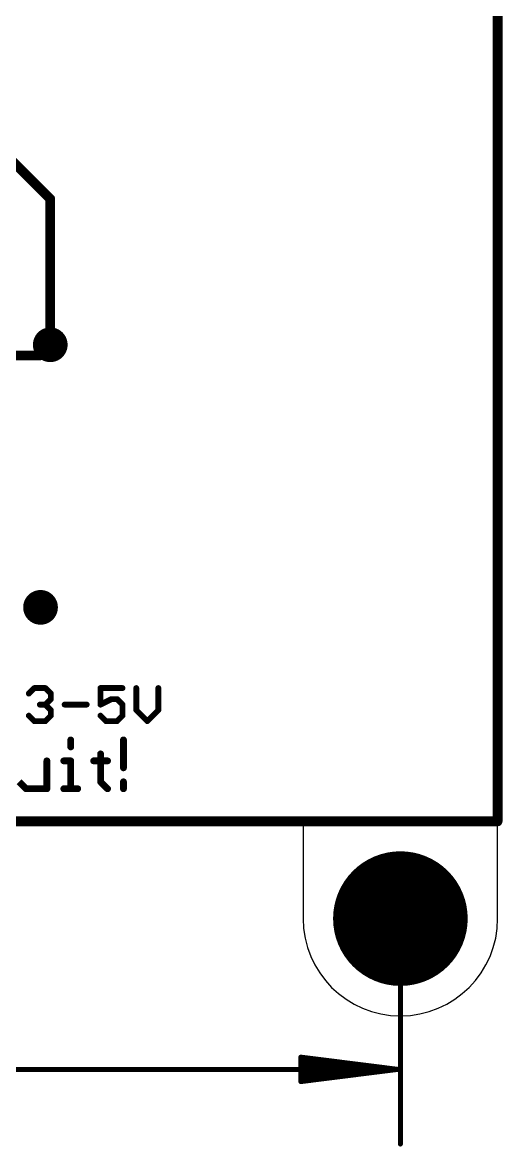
# Model space of a CAD drawing. Extents: x -11.1 to 62.6, y -8.5 to 38.4.
# Drawn here: x 44.74 to 57.28, y -8.49 to 20.86 of the extents above; entities that cross this region are included whole.
import ezdxf

# ---------------------------------------------------------------- set-up
doc = ezdxf.new("R2010")
doc.units = 0
for name, color, linetype in [('1', 12, 'CONTINUOUS'), ('16', 5, 'CONTINUOUS'), ('17', 110, 'CONTINUOUS'), ('18', 110, 'CONTINUOUS'), ('20', 53, 'CONTINUOUS'), ('21', 40, 'CONTINUOUS'), ('47', 253, 'CONTINUOUS')]:
    doc.layers.add(name, color=color, linetype=linetype)

# ---------------------------------------------------------------- blocks, each defined once
blk = doc.blocks.new('ROUNDP')
at = {"const_width": 0.5}
blk.add_lwpolyline([(0, -0.25, 1), (0, 0.25, 1), (0, -0.25)], format="xyb", dxfattribs=at)
blk = doc.blocks.new('ROUNDV')
at = {"const_width": 0.5}
blk.add_lwpolyline([(0, -0.25, 1), (0, 0.25, 1), (0, -0.25)], format="xyb", dxfattribs=at)

msp = doc.modelspace()

# ---------------------------------------------------------------- linework, layer by layer
at = {"layer": '1', "const_width": 0.254}
for points in [[(57.15, 26.416), (57.15, 0)], [(45.466, 12.446), (45.186, 12.166)], [(45.186, 12.166), (41.7798, 12.166)], [(57.15, 0), (0, 0)]]:
    msp.add_lwpolyline(points, dxfattribs=at)
at = {"layer": '1', "const_width": 0.127}
for points in [[(45.5109, 12.4011, 1), (45.4211, 12.4909)], [(45.1411, 12.2109, 1), (45.2309, 12.1211)], [(45.186, 12.1025, 1), (45.186, 12.2295)], [(57.0865, 0, 1), (57.2135, 0)], [(57.15, -0.0635, 1), (57.15, 0.0635)]]:
    msp.add_lwpolyline(points, format="xyb", dxfattribs=at)
at = {"layer": '16', "const_width": 0.254}
for points in [[(57.15, 26.416), (57.15, 0)], [(38.1, 23.622), (45.466, 16.256)], [(45.466, 16.256), (45.466, 12.446)], [(57.15, 0), (0, 0)]]:
    msp.add_lwpolyline(points, dxfattribs=at)
at = {"layer": '16', "const_width": 0.127}
for points in [[(45.5295, 16.256, 1), (45.4025, 16.256)], [(45.4211, 16.2111, 1), (45.5109, 16.3009)], [(45.4025, 12.446, 1), (45.5295, 12.446)], [(57.0865, 0, 1), (57.2135, 0)], [(57.15, -0.0635, 1), (57.15, 0.0635)]]:
    msp.add_lwpolyline(points, format="xyb", dxfattribs=at)
at = {"layer": '20'}
for p, q in [((57.15, -2.54), (57.15, 29.21)), ((5.08, 0), (52.07, 0)), ((52.07, 0), (52.07, -2.54))]:
    msp.add_line(p, q, dxfattribs=at)
for start, end in [(180, 270), (270, 0)]:
    msp.add_arc((54.61, -2.54), 2.54, start, end, dxfattribs=at)
at = {"layer": '21'}
for points, const_width in [([(44.9059, 3.3365), (45.0499, 3.4805)], 0.1524), ([(45.0499, 3.4805), (45.338, 3.4805)], 0.1524), ([(45.338, 3.4805), (45.4821, 3.3365)], 0.1524), ([(47.3531, 3.4805), (46.7769, 3.4805)], 0.1524), ([(46.7769, 3.4805), (46.7769, 3.0484)], 0.1524), ([(47.7124, 3.4805), (47.7124, 2.9043)], 0.1524), ([(48.2886, 2.9043), (48.2886, 3.4805)], 0.1524), ([(45.4821, 3.1924), (45.338, 3.0484)], 0.1524), ([(45.4821, 3.3365), (45.4821, 3.1924)], 0.1524), ([(46.7769, 3.0484), (47.065, 3.1924)], 0.1524), ([(47.065, 3.1924), (47.2091, 3.1924)], 0.1524), ([(47.2091, 3.1924), (47.3531, 3.0484)], 0.1524), ([(45.338, 3.0484), (45.194, 3.0484)], 0.1524), ([(45.338, 3.0484), (45.4821, 2.9043)], 0.1524), ([(45.4821, 2.9043), (45.4821, 2.7603)], 0.1524), ([(45.8414, 3.0484), (46.4176, 3.0484)], 0.1524), ([(47.3531, 3.0484), (47.3531, 2.7603)], 0.1524), ([(47.7124, 2.9043), (48.0005, 2.6162)], 0.1524), ([(48.0005, 2.6162), (48.2886, 2.9043)], 0.1524), ([(45.0499, 2.6162), (44.9059, 2.7603)], 0.1524), ([(45.338, 2.6162), (45.0499, 2.6162)], 0.1524), ([(45.4821, 2.7603), (45.338, 2.6162)], 0.1524), ([(46.921, 2.6162), (46.7769, 2.7603)], 0.1524), ([(47.2091, 2.6162), (46.921, 2.6162)], 0.1524), ([(47.3531, 2.7603), (47.2091, 2.6162)], 0.1524), ([(46.0011, 2.1262), (46.0011, 1.944)], 0.1778), ([(47.3781, 2.1262), (47.3781, 1.3975)], 0.1778), ([(46.7807, 1.7618), (46.7807, 1.0331)], 0.1778), ([(45.3782, 0.8509), (45.3782, 1.5797)], 0.1778), ([(45.8189, 1.5797), (46.0011, 1.5797)], 0.1778), ([(46.0011, 1.5797), (46.0011, 0.8509)], 0.1778), ([(46.5985, 1.5797), (46.9628, 1.5797)], 0.1778), ([(44.6495, 1.0331), (44.8317, 0.8509)], 0.1778), ([(44.8317, 0.8509), (45.3782, 0.8509)], 0.1778), ([(45.8189, 0.8509), (46.1832, 0.8509)], 0.1778), ([(46.7807, 1.0331), (46.9628, 0.8509)], 0.1778), ([(47.3781, 1.0331), (47.3781, 0.8509)], 0.1778)]:
    msp.add_lwpolyline(points, dxfattribs=dict(at, const_width=const_width))
for points, const_width in [([(45.0499, 3.5186, 1), (45.0499, 3.4424)], 0.0762), ([(45.0769, 3.4536, 1), (45.023, 3.5075)], 0.0762), ([(45.365, 3.5075, 1), (45.3111, 3.4536)], 0.0762), ([(45.338, 3.4424, 1), (45.338, 3.5186)], 0.0762), ([(46.7769, 3.5186, 1), (46.7769, 3.4424)], 0.0762), ([(46.815, 3.4805, 1), (46.7388, 3.4805)], 0.0762), ([(47.3531, 3.4424, 1), (47.3531, 3.5186)], 0.0762), ([(47.7505, 3.4805, 1), (47.6743, 3.4805)], 0.0762), ([(48.3267, 3.4805, 1), (48.2505, 3.4805)], 0.0762), ([(44.8789, 3.3634, 1), (44.9328, 3.3095)], 0.0762), ([(45.5202, 3.3365, 1), (45.444, 3.3365)], 0.0762), ([(45.444, 3.1924, 1), (45.5202, 3.1924)], 0.0762), ([(45.4551, 3.3095, 1), (45.509, 3.3634)], 0.0762), ([(45.509, 3.1655, 1), (45.4551, 3.2194)], 0.0762), ([(47.065, 3.2305, 1), (47.065, 3.1543)], 0.0762), ([(47.082, 3.1583, 1), (47.048, 3.2265)], 0.0762), ([(47.236, 3.2194, 1), (47.1821, 3.1655)], 0.0762), ([(47.2091, 3.1543, 1), (47.2091, 3.2305)], 0.0762), ([(45.194, 3.0865, 1), (45.194, 3.0103)], 0.0762), ([(45.365, 3.0753, 1), (45.3111, 3.0214)], 0.0762), ([(45.3111, 3.0753, 1), (45.365, 3.0214)], 0.0762), ([(45.338, 3.0103, 1), (45.338, 3.0865)], 0.0762), ([(45.5202, 2.9043, 1), (45.444, 2.9043)], 0.0762), ([(45.4551, 2.8774, 1), (45.509, 2.9313)], 0.0762), ([(45.8414, 3.0865, 1), (45.8414, 3.0103)], 0.0762), ([(46.4176, 3.0103, 1), (46.4176, 3.0865)], 0.0762), ([(46.7599, 3.0824, 1), (46.7939, 3.0143)], 0.0762), ([(46.7388, 3.0484, 1), (46.815, 3.0484)], 0.0762), ([(47.3912, 3.0484, 1), (47.315, 3.0484)], 0.0762), ([(47.3262, 3.0214, 1), (47.3801, 3.0753)], 0.0762), ([(47.7394, 2.9313, 1), (47.6855, 2.8774)], 0.0762), ([(47.6743, 2.9043, 1), (47.7505, 2.9043)], 0.0762), ([(48.2505, 2.9043, 1), (48.3267, 2.9043)], 0.0762), ([(48.3156, 2.8774, 1), (48.2617, 2.9313)], 0.0762), ([(44.9328, 2.7872, 1), (44.8789, 2.7333)], 0.0762), ([(45.0499, 2.6543, 1), (45.0499, 2.5781)], 0.0762), ([(45.023, 2.5893, 1), (45.0769, 2.6431)], 0.0762), ([(45.3111, 2.6431, 1), (45.365, 2.5893)], 0.0762), ([(45.338, 2.5781, 1), (45.338, 2.6543)], 0.0762), ([(45.444, 2.7603, 1), (45.5202, 2.7603)], 0.0762), ([(45.509, 2.7333, 1), (45.4551, 2.7872)], 0.0762), ([(46.8038, 2.7872, 1), (46.75, 2.7333)], 0.0762), ([(46.921, 2.6543, 1), (46.921, 2.5781)], 0.0762), ([(46.894, 2.5893, 1), (46.9479, 2.6431)], 0.0762), ([(47.1821, 2.6431, 1), (47.236, 2.5893)], 0.0762), ([(47.2091, 2.5781, 1), (47.2091, 2.6543)], 0.0762), ([(47.315, 2.7603, 1), (47.3912, 2.7603)], 0.0762), ([(47.3801, 2.7333, 1), (47.3262, 2.7872)], 0.0762), ([(47.9736, 2.6431, 1), (48.0275, 2.5893)], 0.0762), ([(47.9736, 2.5893, 1), (48.0275, 2.6431)], 0.0762), ([(46.0455, 2.1262, 1), (45.9566, 2.1262)], 0.0889), ([(47.4225, 2.1262, 1), (47.3336, 2.1262)], 0.0889), ([(45.9566, 1.944, 1), (46.0455, 1.944)], 0.0889), ([(46.8251, 1.7618, 1), (46.7362, 1.7618)], 0.0889), ([(45.4227, 1.5797, 1), (45.3338, 1.5797)], 0.0889), ([(45.8189, 1.6241, 1), (45.8189, 1.5352)], 0.0889), ([(46.0455, 1.5797, 1), (45.9566, 1.5797)], 0.0889), ([(46.0011, 1.5352, 1), (46.0011, 1.6241)], 0.0889), ([(46.5985, 1.6241, 1), (46.5985, 1.5352)], 0.0889), ([(46.9628, 1.5352, 1), (46.9628, 1.6241)], 0.0889), ([(47.3336, 1.3975, 1), (47.4225, 1.3975)], 0.0889), ([(44.8317, 0.8953, 1), (44.8317, 0.8065)], 0.0889), ([(44.8002, 0.8195, 1), (44.8631, 0.8823)], 0.0889), ([(45.3338, 0.8509, 1), (45.4227, 0.8509)], 0.0889), ([(45.3782, 0.8065, 1), (45.3782, 0.8953)], 0.0889), ([(45.8189, 0.8953, 1), (45.8189, 0.8065)], 0.0889), ([(45.9566, 0.8509, 1), (46.0455, 0.8509)], 0.0889), ([(46.1832, 0.8065, 1), (46.1832, 0.8953)], 0.0889), ([(46.7362, 1.0331, 1), (46.8251, 1.0331)], 0.0889), ([(46.8121, 1.0645, 1), (46.7492, 1.0017)], 0.0889), ([(46.9314, 0.8195, 1), (46.9943, 0.8823)], 0.0889), ([(47.4225, 1.0331, 1), (47.3336, 1.0331)], 0.0889), ([(47.3336, 0.8509, 1), (47.4225, 0.8509)], 0.0889)]:
    msp.add_lwpolyline(points, format="xyb", dxfattribs=dict(at, const_width=const_width))
at = {"layer": '47', "const_width": 0.13}
for points in [[(54.61, -2.54), (54.61, -8.427)], [(54.545, -6.477), (52.01, -6.1578)], [(52.01, -6.1578), (52.01, -6.7962)], [(54.545, -6.477), (52.01, -6.217)], [(2.605, -6.477), (54.545, -6.477)], [(54.545, -6.477), (52.01, -6.347)], [(52.01, -6.7962), (54.545, -6.477)], [(52.01, -6.607), (54.545, -6.477)], [(52.01, -6.737), (54.545, -6.477)]]:
    msp.add_lwpolyline(points, dxfattribs=at)
at = {"layer": '47', "const_width": 0.065}
for points in [[(54.6425, -2.54, 1), (54.5775, -2.54)], [(52.0141, -6.1255, 1), (52.0059, -6.19)], [(52.0425, -6.1578, 1), (51.9775, -6.1578)], [(52.0133, -6.1847, 1), (52.0067, -6.2493)], [(52.0117, -6.3145, 1), (52.0083, -6.3795)], [(54.5491, -6.5092, 1), (54.5409, -6.4448)], [(54.5409, -6.5092, 1), (54.5491, -6.4448)], [(54.5483, -6.5093, 1), (54.5417, -6.4447)], [(54.5417, -6.5093, 1), (54.5483, -6.4447)], [(54.5433, -6.5095, 1), (54.5467, -6.4445)], [(54.5467, -6.5095, 1), (54.5433, -6.4445)], [(54.545, -6.5095, 1), (54.545, -6.4445)], [(52.0083, -6.5745, 1), (52.0117, -6.6395)], [(52.0067, -6.7047, 1), (52.0133, -6.7693)], [(52.0059, -6.764, 1), (52.0141, -6.8285)], [(51.9775, -6.7962, 1), (52.0425, -6.7962)], [(54.5775, -8.427, 1), (54.6425, -8.427)]]:
    msp.add_lwpolyline(points, format="xyb", dxfattribs=at)

# ---------------------------------------------------------------- block references
at = {"layer": '17', "xscale": 3.516, "yscale": 3.516, "rotation": 180}
msp.add_blockref('ROUNDP', (54.61, -2.54), dxfattribs=at)
msp.add_blockref('ROUNDP', (54.61, -2.54), dxfattribs=at)
at = {"layer": '18', "xscale": 0.9064, "yscale": 0.9064}
for p in [(45.466, 12.446), (45.466, 12.446), (45.212, 5.588), (45.212, 5.588)]:
    msp.add_blockref('ROUNDV', p, dxfattribs=at)

doc.saveas('drawing.dxf')
